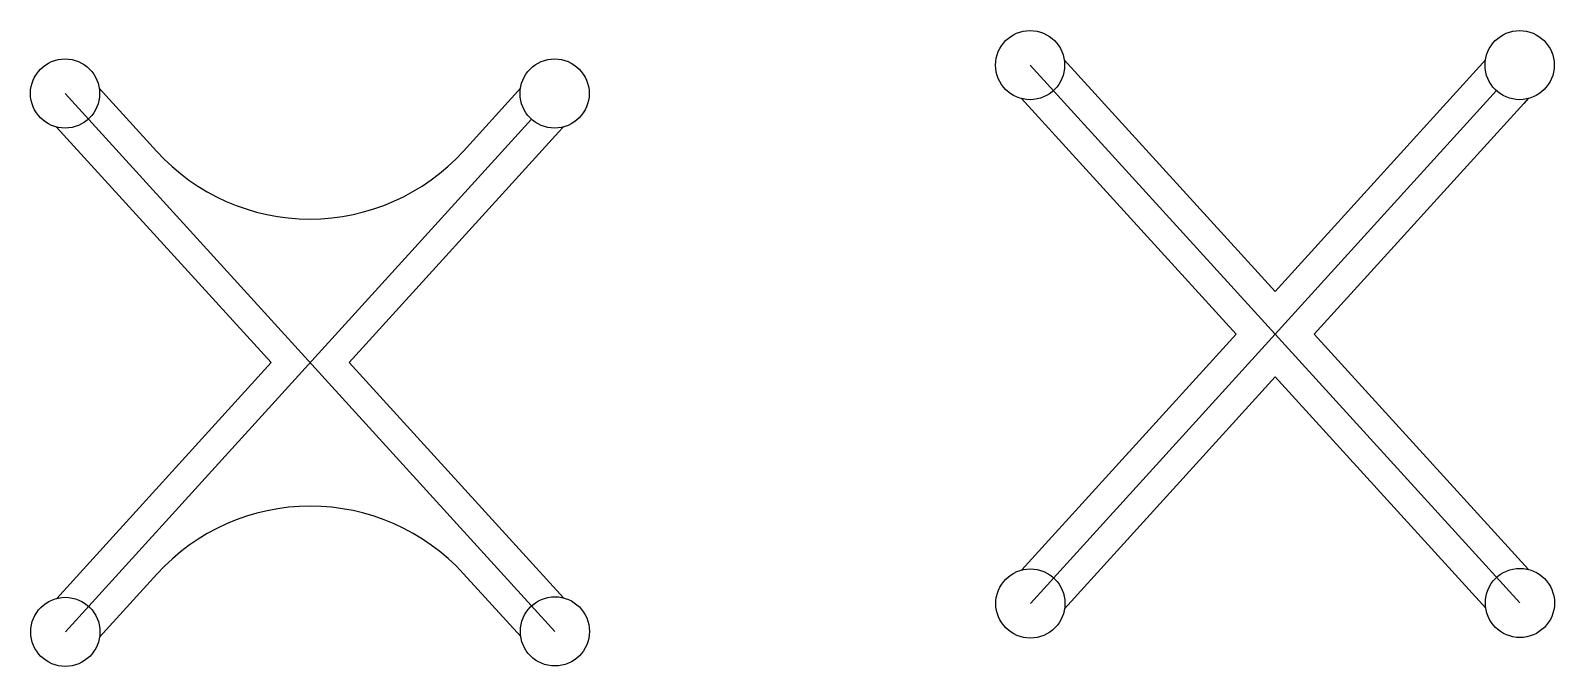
# Model space of a CAD drawing. Header units: millimetres. Extents: x 66 to 727, y 34 to 310.
import ezdxf

# ---------------------------------------------------------------- set-up
doc = ezdxf.new("R2010")
doc.units = ezdxf.units.MM

msp = doc.modelspace()

# ---------------------------------------------------------------- linework, layer by layer
at = {"layer": 'Defpoints', "color": 1, "linetype": 'Continuous'}
for p, q in [((499.56, 295.12), (712.18, 61.82)), ((514.38, 297.42), (605.91, 196.98)), ((696.01, 296.07), (605.91, 196.98)), ((697.22, 297.4), (696.01, 296.07)), ((95.56, 285.09), (120.49, 257.73)), ((278.4, 285.07), (277.19, 283.74)), ((80.73, 282.8), (293.35, 49.49)), ((277.19, 283.74), (253.6, 257.8)), ((495.91, 280.58), (589.02, 178.41)), ((701.96, 284.03), (499.69, 61.59)), ((713.83, 278.5), (622.83, 178.42)), ((715.72, 280.58), (713.83, 278.5)), ((283.13, 271.7), (80.86, 49.26)), ((77.08, 268.25), (170.19, 166.08)), ((295.01, 266.18), (204, 166.1)), ((296.89, 268.25), (295.01, 266.18)), ((589.02, 178.41), (496.02, 76.13)), ((622.83, 178.42), (715.83, 76.37)), ((170.19, 166.08), (77.19, 63.8)), ((204, 166.1), (297.01, 64.04)), ((605.93, 159.85), (514.52, 59.31)), ((605.93, 159.85), (697.36, 59.53)), ((120.59, 74.37), (95.69, 46.98)), ((253.7, 74.45), (278.53, 47.2))]:
    msp.add_line(p, q, dxfattribs=at)
for centre in [(499.56, 295.12), (712.05, 295.12), (80.73, 282.8), (293.22, 282.8), (499.69, 61.59), (712.18, 61.82), (80.86, 49.26), (293.35, 49.49)]:
    msp.add_circle(centre, 15, dxfattribs=at)
for centre, start, end in [((187.01, 318.35), 222.34438, 317.71896), ((187.18, 13.82), 42.34438, 137.71896)]:
    msp.add_arc(centre, 90, start, end, dxfattribs=at)

doc.saveas('drawing.dxf')
